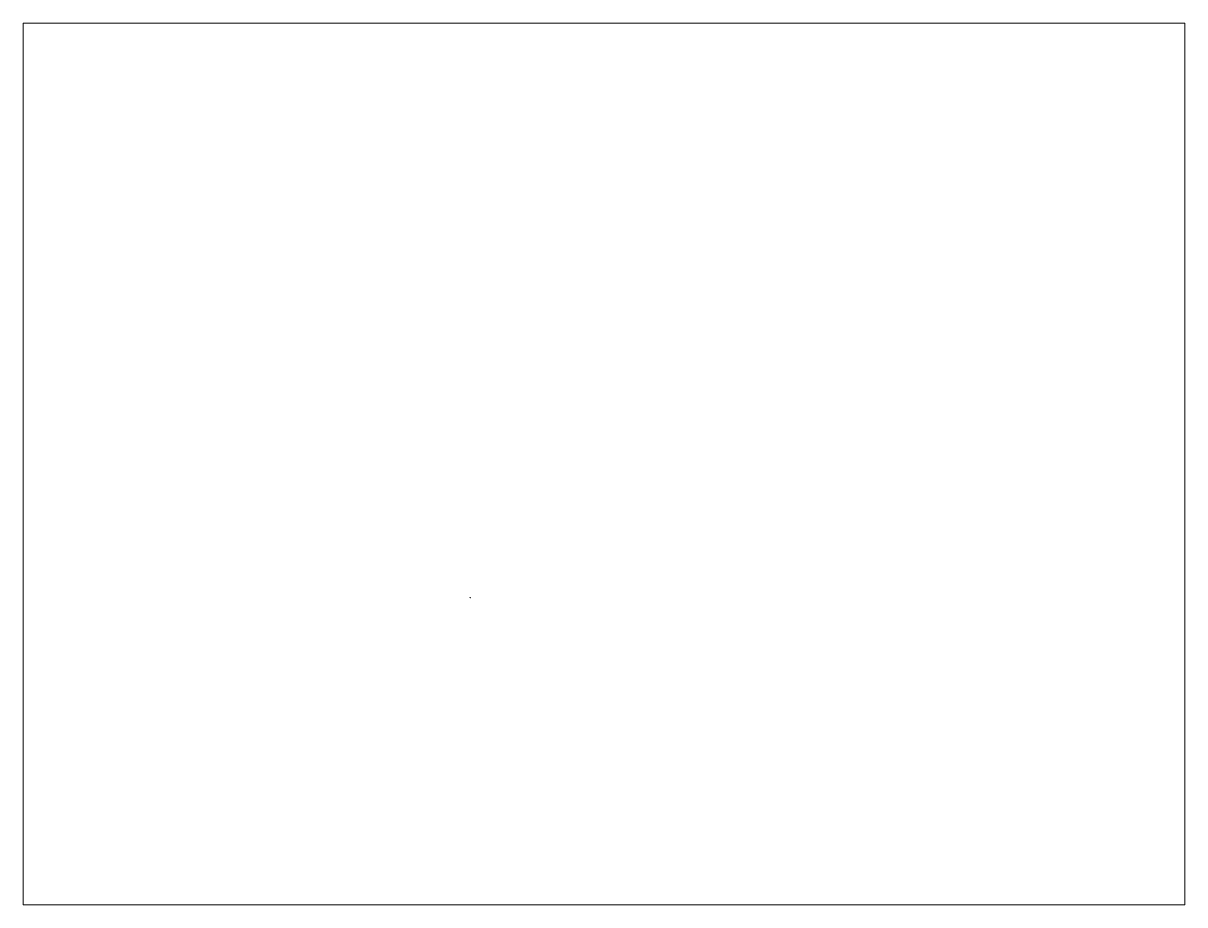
# Paper-space layout 'Layout2' of a CAD drawing. Extents: x 26 to 231, y 20 to 176.
# The model-space entities are those that its viewports show. They can reach past a viewport. Long polylines and large blocks are cut down to what shows.
import ezdxf

# ---------------------------------------------------------------- set-up
doc = ezdxf.new("R2010")
doc.units = 13
doc.layers.add('MAGNET', color=11, linetype='Continuous')

msp = doc.modelspace()

# ---------------------------------------------------------------- linework, layer by layer
at = {"layer": 'MAGNET'}
msp.add_lwpolyline([(-470, -470), (-470, -470), (-470, -470), (-470, -470.1), (-470, -470.1), (-470, -470.1), (-470, -470.1), (-470, -470.1), (-470, -470), (-470, -470), (-470, -470), (-470, -470), (-470, -470), (-470, -470), (-470, -470), (-470, -470), (-470, -470), (-470, -470), (-470, -470), (-470, -470), (-470, -470), (-470, -470), (-470, -470), (-470, -470), (-470, -470), (-470, -470), (-470, -470), (-470.1, -470), (-470.1, -470), (-470.1, -470), (-470.1, -470), (-470, -470), (-470, -470), (-470.5, -470.3), (-470, -469.4), (-469.5, -470.3), (-470.5, -470.3), (-470, -470)], dxfattribs=at)

psp = doc.layouts.new('Layout2')

# ---------------------------------------------------------------- viewports
at = {"layer": '0', "view_target_point": (-10, -10)}
psp.add_viewport(center=(128.5, 97.5), size=(205.6, 156), view_center_point=(0, 0), view_height=3030, dxfattribs=at)

doc.saveas('drawing.dxf')
